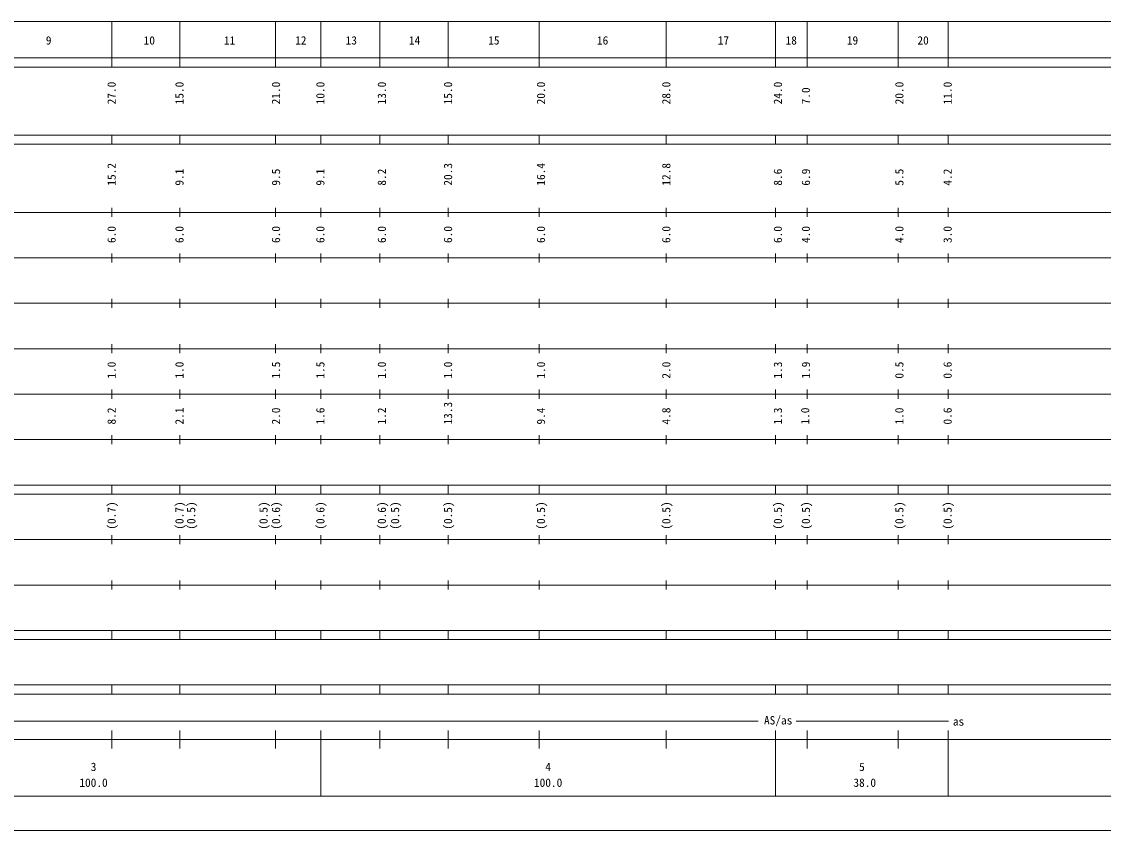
# Model space of a CAD drawing. Units: millimetres on the paper, enlarged 1000 times. Extents: x 27531 to 667531, y 18316 to 378316.
# Drawn here: x 289702 to 527682, y 18316 to 196317 of the extents above; entities that cross this region are included whole.
import ezdxf
from ezdxf.enums import TextEntityAlignment as Align

# ---------------------------------------------------------------- set-up
doc = ezdxf.new("R2010")
doc.units = ezdxf.units.MM
doc.header["$LTSCALE"] = 1000
doc.layers.add('S-SUV', color=7, linetype='Continuous', lineweight=13)
doc.styles.add('ＭＳ ゴシック', font='')
doc.styles.get('ＭＳ ゴシック').set_extended_font_data('MS Gothic')

msp = doc.modelspace()

# ---------------------------------------------------------------- linework, layer by layer
at = {"layer": 'S-SUV'}
for p, q in [((55531, 196316), (566531, 196316)), ((304142, 196317), (313184, 196317)), ((309531, 186317), (309531, 196317)), ((319142, 196317), (328184, 196317)), ((324531, 186317), (324531, 196317)), ((340142, 196317), (349184, 196317)), ((345531, 186317), (345531, 196317)), ((355531, 186316), (355531, 196316)), ((368531, 186316), (368531, 196316)), ((378142, 196317), (387184, 196317)), ((383531, 186317), (383531, 196317)), ((398142, 196317), (407184, 196317)), ((403531, 186317), (403531, 196317)), ((426142, 196317), (435184, 196317)), ((431531, 186317), (431531, 196317)), ((455531, 186316), (455531, 196316)), ((457142, 196317), (466184, 196317)), ((462531, 186317), (462531, 196317)), ((477142, 196317), (486184, 196317)), ((482531, 186317), (482531, 196317)), ((488142, 196317), (497184, 196317)), ((493531, 186317), (493531, 196317)), ((27531, 188316), (566531, 188316)), ((304142, 188317), (313184, 188317)), ((319142, 188317), (328184, 188317)), ((340142, 188317), (349184, 188317)), ((378142, 188317), (387184, 188317)), ((398142, 188317), (407184, 188317)), ((426142, 188317), (435184, 188317)), ((457142, 188317), (466184, 188317)), ((477142, 188317), (486184, 188317)), ((488142, 188317), (497184, 188317)), ((27531, 186316), (566531, 186316)), ((304142, 186317), (313184, 186317)), ((319142, 186317), (328184, 186317)), ((340142, 186317), (349184, 186317)), ((378142, 186317), (387184, 186317)), ((398142, 186317), (407184, 186317)), ((426142, 186317), (435184, 186317)), ((457142, 186317), (466184, 186317)), ((477142, 186317), (486184, 186317)), ((488142, 186317), (497184, 186317)), ((27531, 171316), (566531, 171316)), ((27531, 169316), (566531, 169316)), ((304142, 171317), (313184, 171317)), ((304142, 169317), (313184, 169317)), ((309531, 169317), (309531, 171317)), ((319142, 171317), (328184, 171317)), ((319142, 169317), (328184, 169317)), ((324531, 169317), (324531, 171317)), ((340142, 171317), (349184, 171317)), ((340142, 169317), (349184, 169317)), ((345531, 169317), (345531, 171317)), ((355531, 169316), (355531, 171316)), ((368531, 169316), (368531, 171316)), ((378142, 171317), (387184, 171317)), ((378142, 169317), (387184, 169317)), ((383531, 169317), (383531, 171317)), ((398142, 171317), (407184, 171317)), ((398142, 169317), (407184, 169317)), ((403531, 169317), (403531, 171317)), ((426142, 171317), (435184, 171317)), ((426142, 169317), (435184, 169317)), ((431531, 169317), (431531, 171317)), ((455531, 169316), (455531, 171316)), ((457142, 171317), (466184, 171317)), ((457142, 169317), (466184, 169317)), ((462531, 169317), (462531, 171317)), ((477142, 171317), (486184, 171317)), ((477142, 169317), (486184, 169317)), ((482531, 169317), (482531, 171317)), ((488142, 171317), (497184, 171317)), ((488142, 169317), (497184, 169317)), ((493531, 169317), (493531, 171317)), ((309531, 153317), (309531, 155317)), ((324531, 153317), (324531, 155317)), ((345531, 153317), (345531, 155317)), ((355531, 153316), (355531, 155316)), ((368531, 153316), (368531, 155316)), ((383531, 153317), (383531, 155317)), ((403531, 153317), (403531, 155317)), ((431531, 153317), (431531, 155317)), ((455531, 153316), (455531, 155316)), ((462531, 153317), (462531, 155317)), ((482531, 153317), (482531, 155317)), ((493531, 153317), (493531, 155317)), ((27531, 154316), (566531, 154316)), ((304142, 154317), (313184, 154317)), ((319142, 154317), (328184, 154317)), ((340142, 154317), (349184, 154317)), ((378142, 154317), (387184, 154317)), ((398142, 154317), (407184, 154317)), ((426142, 154317), (435184, 154317)), ((457142, 154317), (466184, 154317)), ((477142, 154317), (486184, 154317)), ((488142, 154317), (497184, 154317)), ((309531, 143317), (309531, 145317)), ((324531, 143317), (324531, 145317)), ((345531, 143317), (345531, 145317)), ((355531, 143316), (355531, 145316)), ((368531, 143316), (368531, 145316)), ((383531, 143317), (383531, 145317)), ((403531, 143317), (403531, 145317)), ((431531, 143317), (431531, 145317)), ((455531, 143316), (455531, 145316)), ((462531, 143317), (462531, 145317)), ((482531, 143317), (482531, 145317)), ((493531, 143317), (493531, 145317)), ((33531, 144316), (566531, 144316)), ((304142, 144317), (313184, 144317)), ((319142, 144317), (328184, 144317)), ((340142, 144317), (349184, 144317)), ((378142, 144317), (387184, 144317)), ((398142, 144317), (407184, 144317)), ((426142, 144317), (435184, 144317)), ((457142, 144317), (466184, 144317)), ((477142, 144317), (486184, 144317)), ((488142, 144317), (497184, 144317)), ((39531, 134316), (566531, 134316)), ((304142, 134317), (313184, 134317)), ((309531, 133317), (309531, 135317)), ((319142, 134317), (328184, 134317)), ((324531, 133317), (324531, 135317)), ((340142, 134317), (349184, 134317)), ((345531, 133317), (345531, 135317)), ((355531, 133316), (355531, 135316)), ((368531, 133316), (368531, 135316)), ((378142, 134317), (387184, 134317)), ((383531, 133317), (383531, 135317)), ((398142, 134317), (407184, 134317)), ((403531, 133317), (403531, 135317)), ((426142, 134317), (435184, 134317)), ((431531, 133317), (431531, 135317)), ((455531, 133316), (455531, 135316)), ((457142, 134317), (466184, 134317)), ((462531, 133317), (462531, 135317)), ((477142, 134317), (486184, 134317)), ((482531, 133317), (482531, 135317)), ((488142, 134317), (497184, 134317)), ((493531, 133317), (493531, 135317)), ((33531, 124316), (566531, 124316)), ((304142, 124317), (313184, 124317)), ((309531, 123317), (309531, 125317)), ((319142, 124317), (328184, 124317)), ((324531, 123317), (324531, 125317)), ((340142, 124317), (349184, 124317)), ((345531, 123317), (345531, 125317)), ((355531, 123316), (355531, 125316)), ((368531, 123316), (368531, 125316)), ((378142, 124317), (387184, 124317)), ((383531, 123317), (383531, 125317)), ((398142, 124317), (407184, 124317)), ((403531, 123317), (403531, 125317)), ((426142, 124317), (435184, 124317)), ((431531, 123317), (431531, 125317)), ((455531, 123316), (455531, 125316)), ((457142, 124317), (466184, 124317)), ((462531, 123317), (462531, 125317)), ((477142, 124317), (486184, 124317)), ((482531, 123317), (482531, 125317)), ((488142, 124317), (497184, 124317)), ((493531, 123317), (493531, 125317)), ((39531, 114316), (566531, 114316)), ((304142, 114317), (313184, 114317)), ((309531, 113317), (309531, 115317)), ((319142, 114317), (328184, 114317)), ((324531, 113317), (324531, 115317)), ((340142, 114317), (349184, 114317)), ((345531, 113317), (345531, 115317)), ((355531, 113316), (355531, 115316)), ((368531, 113316), (368531, 115316)), ((378142, 114317), (387184, 114317)), ((383531, 113317), (383531, 115317)), ((398142, 114317), (407184, 114317)), ((403531, 113317), (403531, 115317)), ((426142, 114317), (435184, 114317)), ((431531, 113317), (431531, 115317)), ((455531, 113316), (455531, 115316)), ((457142, 114317), (466184, 114317)), ((462531, 113317), (462531, 115317)), ((477142, 114317), (486184, 114317)), ((482531, 113317), (482531, 115317)), ((488142, 114317), (497184, 114317)), ((493531, 113317), (493531, 115317)), ((309531, 103317), (309531, 105317)), ((324531, 103317), (324531, 105317)), ((345531, 103317), (345531, 105317)), ((355531, 103316), (355531, 105316)), ((368531, 103316), (368531, 105316)), ((383531, 103317), (383531, 105317)), ((403531, 103317), (403531, 105317)), ((431531, 103317), (431531, 105317)), ((455531, 103316), (455531, 105316)), ((462531, 103317), (462531, 105317)), ((482531, 103317), (482531, 105317)), ((493531, 103317), (493531, 105317)), ((33531, 104316), (566531, 104316)), ((304142, 104317), (313184, 104317)), ((319142, 104317), (328184, 104317)), ((340142, 104317), (349184, 104317)), ((378142, 104317), (387184, 104317)), ((398142, 104317), (407184, 104317)), ((426142, 104317), (435184, 104317)), ((457142, 104317), (466184, 104317)), ((477142, 104317), (486184, 104317)), ((488142, 104317), (497184, 104317)), ((27531, 94316), (566531, 94316)), ((304142, 94317), (313184, 94317)), ((309531, 92317), (309531, 94317)), ((319142, 94317), (328184, 94317)), ((324531, 92317), (324531, 94317)), ((340142, 94317), (349184, 94317)), ((345531, 92317), (345531, 94317)), ((355531, 92316), (355531, 94316)), ((368531, 92316), (368531, 94316)), ((378142, 94317), (387184, 94317)), ((383531, 92317), (383531, 94317)), ((398142, 94317), (407184, 94317)), ((403531, 92317), (403531, 94317)), ((426142, 94317), (435184, 94317)), ((431531, 92317), (431531, 94317)), ((455531, 92316), (455531, 94316)), ((457142, 94317), (466184, 94317)), ((462531, 92317), (462531, 94317)), ((477142, 94317), (486184, 94317)), ((482531, 92317), (482531, 94317)), ((488142, 94317), (497184, 94317)), ((493531, 92317), (493531, 94317)), ((27531, 92316), (566531, 92316)), ((304142, 92317), (313184, 92317)), ((319142, 92317), (328184, 92317)), ((340142, 92317), (349184, 92317)), ((378142, 92317), (387184, 92317)), ((398142, 92317), (407184, 92317)), ((426142, 92317), (435184, 92317)), ((457142, 92317), (466184, 92317)), ((477142, 92317), (486184, 92317)), ((488142, 92317), (497184, 92317)), ((309531, 81317), (309531, 83317)), ((324531, 81317), (324531, 83317)), ((345531, 81317), (345531, 83317)), ((355531, 81316), (355531, 83316)), ((368531, 81316), (368531, 83316)), ((383531, 81317), (383531, 83317)), ((403531, 81317), (403531, 83317)), ((431531, 81317), (431531, 83317)), ((455531, 81316), (455531, 83316)), ((462531, 81317), (462531, 83317)), ((482531, 81317), (482531, 83317)), ((493531, 81317), (493531, 83317)), ((36531, 82316), (566531, 82316)), ((304142, 82317), (313184, 82317)), ((319142, 82317), (328184, 82317)), ((340142, 82317), (349184, 82317)), ((378142, 82317), (387184, 82317)), ((398142, 82317), (407184, 82317)), ((426142, 82317), (435184, 82317)), ((457142, 82317), (466184, 82317)), ((477142, 82317), (486184, 82317)), ((488142, 82317), (497184, 82317)), ((27531, 72316), (566531, 72316)), ((304142, 72317), (313184, 72317)), ((309531, 71317), (309531, 73317)), ((319142, 72317), (328184, 72317)), ((324531, 71317), (324531, 73317)), ((340142, 72317), (349184, 72317)), ((345531, 71317), (345531, 73317)), ((355531, 71316), (355531, 73316)), ((368531, 71316), (368531, 73316)), ((378142, 72317), (387184, 72317)), ((383531, 71317), (383531, 73317)), ((398142, 72317), (407184, 72317)), ((403531, 71317), (403531, 73317)), ((426142, 72317), (435184, 72317)), ((431531, 71317), (431531, 73317)), ((455531, 71316), (455531, 73316)), ((457142, 72317), (466184, 72317)), ((462531, 71317), (462531, 73317)), ((477142, 72317), (486184, 72317)), ((482531, 71317), (482531, 73317)), ((488142, 72317), (497184, 72317)), ((493531, 71317), (493531, 73317)), ((27531, 62316), (566531, 62316)), ((304142, 62317), (313184, 62317)), ((309531, 60317), (309531, 62317)), ((319142, 62317), (328184, 62317)), ((324531, 60317), (324531, 62317)), ((340142, 62317), (349184, 62317)), ((345531, 60317), (345531, 62317)), ((355531, 60316), (355531, 62316)), ((368531, 60316), (368531, 62316)), ((378142, 62317), (387184, 62317)), ((383531, 60317), (383531, 62317)), ((398142, 62317), (407184, 62317)), ((403531, 60317), (403531, 62317)), ((426142, 62317), (435184, 62317)), ((431531, 60317), (431531, 62317)), ((455531, 60316), (455531, 62316)), ((457142, 62317), (466184, 62317)), ((462531, 60317), (462531, 62317)), ((477142, 62317), (486184, 62317)), ((482531, 60317), (482531, 62317)), ((488142, 62317), (497184, 62317)), ((493531, 60317), (493531, 62317)), ((27531, 60316), (566531, 60316)), ((304142, 60317), (313184, 60317)), ((319142, 60317), (328184, 60317)), ((340142, 60317), (349184, 60317)), ((378142, 60317), (387184, 60317)), ((398142, 60317), (407184, 60317)), ((426142, 60317), (435184, 60317)), ((457142, 60317), (466184, 60317)), ((477142, 60317), (486184, 60317)), ((488142, 60317), (497184, 60317)), ((27531, 50316), (566531, 50316)), ((304142, 50317), (313184, 50317)), ((309531, 48317), (309531, 50317)), ((319142, 50317), (328184, 50317)), ((324531, 48317), (324531, 50317)), ((340142, 50317), (349184, 50317)), ((345531, 48317), (345531, 50317)), ((355531, 48316), (355531, 50316)), ((368531, 48316), (368531, 50316)), ((378142, 50317), (387184, 50317)), ((383531, 48317), (383531, 50317)), ((398142, 50317), (407184, 50317)), ((403531, 48317), (403531, 50317)), ((426142, 50317), (435184, 50317)), ((431531, 48317), (431531, 50317)), ((455531, 48316), (455531, 50316)), ((457142, 50317), (466184, 50317)), ((462531, 48317), (462531, 50317)), ((477142, 50317), (486184, 50317)), ((482531, 48317), (482531, 50317)), ((488142, 50317), (497184, 50317)), ((493531, 48317), (493531, 50317)), ((27531, 48316), (566531, 48316)), ((304142, 48317), (313184, 48317)), ((319142, 48317), (328184, 48317)), ((340142, 48317), (349184, 48317)), ((378142, 48317), (387184, 48317)), ((398142, 48317), (407184, 48317)), ((426142, 48317), (435184, 48317)), ((457142, 48317), (466184, 48317)), ((477142, 48317), (486184, 48317)), ((488142, 48317), (497184, 48317)), ((58531, 42316), (451773, 42316)), ((304142, 42317), (313184, 42317)), ((319142, 42317), (328184, 42317)), ((340142, 42317), (349184, 42317)), ((378142, 42317), (387184, 42317)), ((398142, 42317), (407184, 42317)), ((426142, 42317), (435184, 42317)), ((460065, 42316), (493646, 42316)), ((460340, 42317), (466184, 42317)), ((477142, 42317), (486184, 42317)), ((488142, 42317), (493531, 42317)), ((27531, 38316), (566531, 38316)), ((304142, 38317), (313184, 38317)), ((309531, 36317), (309531, 40317)), ((319142, 38317), (328184, 38317)), ((324531, 36317), (324531, 40317)), ((340142, 38317), (349184, 38317)), ((345531, 36317), (345531, 40317)), ((355531, 25816), (355531, 40316)), ((368531, 36316), (368531, 40316)), ((378142, 38317), (387184, 38317)), ((383531, 36317), (383531, 40317)), ((398142, 38317), (407184, 38317)), ((403531, 36317), (403531, 40317)), ((426142, 38317), (435184, 38317)), ((431531, 36317), (431531, 40317)), ((455531, 25816), (455531, 40316)), ((457142, 38317), (466184, 38317)), ((462531, 36317), (462531, 40317)), ((477142, 38317), (486184, 38317)), ((482531, 36317), (482531, 40317)), ((488142, 38317), (497184, 38317)), ((493531, 25816), (493531, 40317)), ((55531, 25816), (566531, 25816)), ((27531, 18316), (667531, 18316))]:
    msp.add_line(p, q, dxfattribs=at)

# ---------------------------------------------------------------- texts
at = {"layer": 'S-SUV', "style": 'ＭＳ ゴシック'}
for s, p in [('9', (295028, 190721)), ('10', (316540, 190721)), ('11', (334214, 190721)), ('12', (349874, 190721)), ('13', (360983, 190721)), ('14', (374890, 190721)), ('15', (392346, 190721)), ('16', (416263, 190721)), ('17', (442845, 190721)), ('18', (457766, 190721)), ('19', (471244, 190721)), ('20', (486781, 190721)), ('AS/as', (453017, 41076)), ('as', (494568, 40816)), ('3', (304906, 30839)), ('4', (404906, 30839)), ('5', (473944, 30839)), ('100.0', (302406, 27349)), ('100.0', (402406, 27349)), (' 38.0', (471444, 27349))]:
    msp.add_text(s, height=1833, dxfattribs=at).set_placement(p, align=Align.BOTTOM_LEFT)
for s, p in [('27.0', (310952, 178102)), ('15.0', (325877, 178102)), ('21.0', (347114, 178102)), ('10.0', (356875, 178102)), ('13.0', (370405, 178102)), ('15.0', (384962, 178102)), ('20.0', (405407, 178102)), ('28.0', (432980, 178102)), ('24.0', (457535, 178102)), ('7.0', (463700, 178102)), ('20.0', (484251, 178102)), ('11.0', (494869, 178102)), ('15.2', (310952, 160213)), ('20.3', (384962, 160213)), ('16.4', (405407, 160213)), ('12.8', (432980, 160213)), ('9.1', (325877, 160213)), ('9.5', (347114, 160213)), ('9.1', (356875, 160213)), ('8.2', (370405, 160213)), ('8.6', (457535, 160213)), ('6.9', (463700, 160213)), ('5.5', (484251, 160213)), ('4.2', (494869, 160213)), ('6.0', (310952, 147585)), ('6.0', (325877, 147585)), ('6.0', (347114, 147585)), ('6.0', (356875, 147585)), ('6.0', (370405, 147585)), ('6.0', (384962, 147585)), ('6.0', (405407, 147585)), ('6.0', (432980, 147585)), ('6.0', (457535, 147585)), ('4.0', (463700, 147585)), ('4.0', (484251, 147585)), ('3.0', (494869, 147585)), ('1.0', (310952, 117743)), ('1.0', (325877, 117743)), ('1.5', (347114, 117743)), ('1.5', (356875, 117743)), ('1.0', (370405, 117743)), ('1.0', (384962, 117743)), ('1.0', (405407, 117743)), ('2.0', (432980, 117743)), ('1.3', (457535, 117743)), ('1.9', (463700, 117743)), ('0.5', (484251, 117743)), ('0.6', (494869, 117743)), ('13.3', (384962, 107641)), ('8.2', (310952, 107641)), ('2.1', (325877, 107641)), ('2.0', (347114, 107641)), ('1.6', (356875, 107641)), ('1.2', (370405, 107641)), ('9.4', (405407, 107641)), ('4.8', (432980, 107641)), ('1.3', (457535, 107641)), ('1.0', (463531, 107641)), ('1.0', (484251, 107641)), ('0.6', (494869, 107641)), ('(0.7)', (310952, 84489)), ('(0.7)', (325877, 84489)), ('(0.5)', (328446, 84489)), ('(0.5)', (344373, 84489)), ('(0.6)', (347114, 84489)), ('(0.6)', (356875, 84489)), ('(0.6)', (370405, 84489)), ('(0.5)', (373316, 84489)), ('(0.5)', (384962, 84489)), ('(0.5)', (405407, 84489)), ('(0.5)', (432980, 84489)), ('(0.5)', (457535, 84489)), ('(0.5)', (463700, 84489)), ('(0.5)', (484251, 84489)), ('(0.5)', (494869, 84489))]:
    msp.add_text(s, height=1833, rotation=90, dxfattribs=at).set_placement(p, align=Align.BOTTOM_LEFT)

doc.saveas('drawing.dxf')
